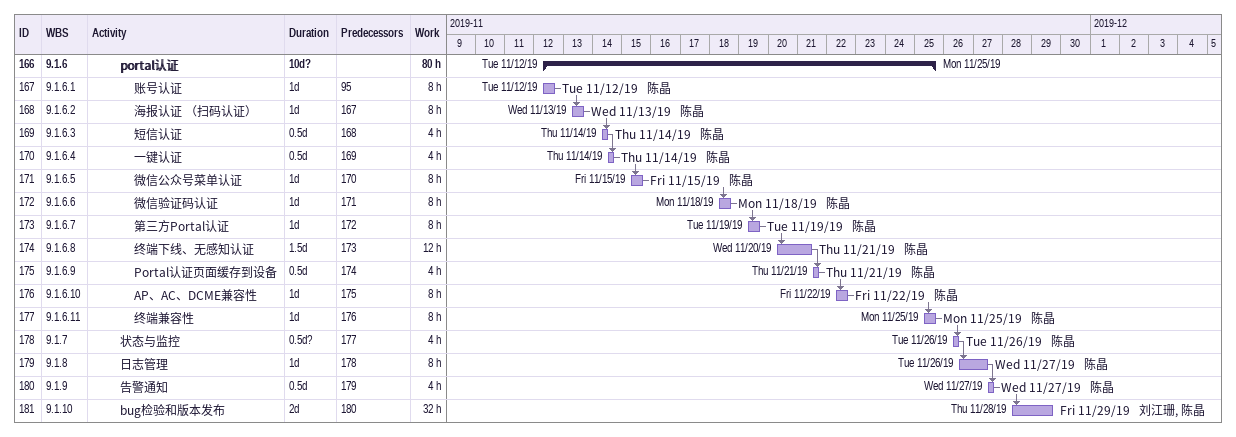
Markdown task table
| ID | WBS | Task | Duration | Start | Finish | Predecessors | Resources | Work (h) |
|---|---|---|---|---|---|---|---|---|
| 166 | 9.1.6 | **portal认证** | 10d? | 2019-11-12 | 2019-11-25 |  |  | 80 |
| 167 | 9.1.6.1 | 账号认证 | 1d | 2019-11-12 | 2019-11-12 | 95 | 陈晶 | 8 |
| 168 | 9.1.6.2 | 海报认证 （扫码认证） | 1d | 2019-11-13 | 2019-11-13 | 167 | 陈晶 | 8 |
| 169 | 9.1.6.3 | 短信认证 | 0.5d | 2019-11-14 | 2019-11-14 | 168 | 陈晶 | 4 |
| 170 | 9.1.6.4 | 一键认证 | 0.5d | 2019-11-14 | 2019-11-14 | 169 | 陈晶 | 4 |
| 171 | 9.1.6.5 | 微信公众号菜单认证 | 1d | 2019-11-15 | 2019-11-15 | 170 | 陈晶 | 8 |
| 172 | 9.1.6.6 | 微信验证码认证 | 1d | 2019-11-18 | 2019-11-18 | 171 | 陈晶 | 8 |
| 173 | 9.1.6.7 | 第三方Portal认证 | 1d | 2019-11-19 | 2019-11-19 | 172 | 陈晶 | 8 |
| 174 | 9.1.6.8 | 终端下线、无感知认证 | 1.5d | 2019-11-20 | 2019-11-21 | 173 | 陈晶 | 12 |
| 175 | 9.1.6.9 | Portal认证页面缓存到设备 | 0.5d | 2019-11-21 | 2019-11-21 | 174 | 陈晶 | 4 |
| 176 | 9.1.6.10 | AP、AC、DCME兼容性 | 1d | 2019-11-22 | 2019-11-22 | 175 | 陈晶 | 8 |
| 177 | 9.1.6.11 | 终端兼容性 | 1d | 2019-11-25 | 2019-11-25 | 176 | 陈晶 | 8 |
| 178 | 9.1.7 | 状态与监控 | 0.5d? | 2019-11-26 | 2019-11-26 | 177 | 陈晶 | 4 |
| 179 | 9.1.8 | 日志管理 | 1d | 2019-11-26 | 2019-11-27 | 178 | 陈晶 | 8 |
| 180 | 9.1.9 | 告警通知 | 0.5d | 2019-11-27 | 2019-11-27 | 179 | 陈晶 | 4 |
| 181 | 9.1.10 | bug检验和版本发布 | 2d | 2019-11-28 | 2019-11-29 | 180 | 刘江珊, 陈晶 | 32 |
